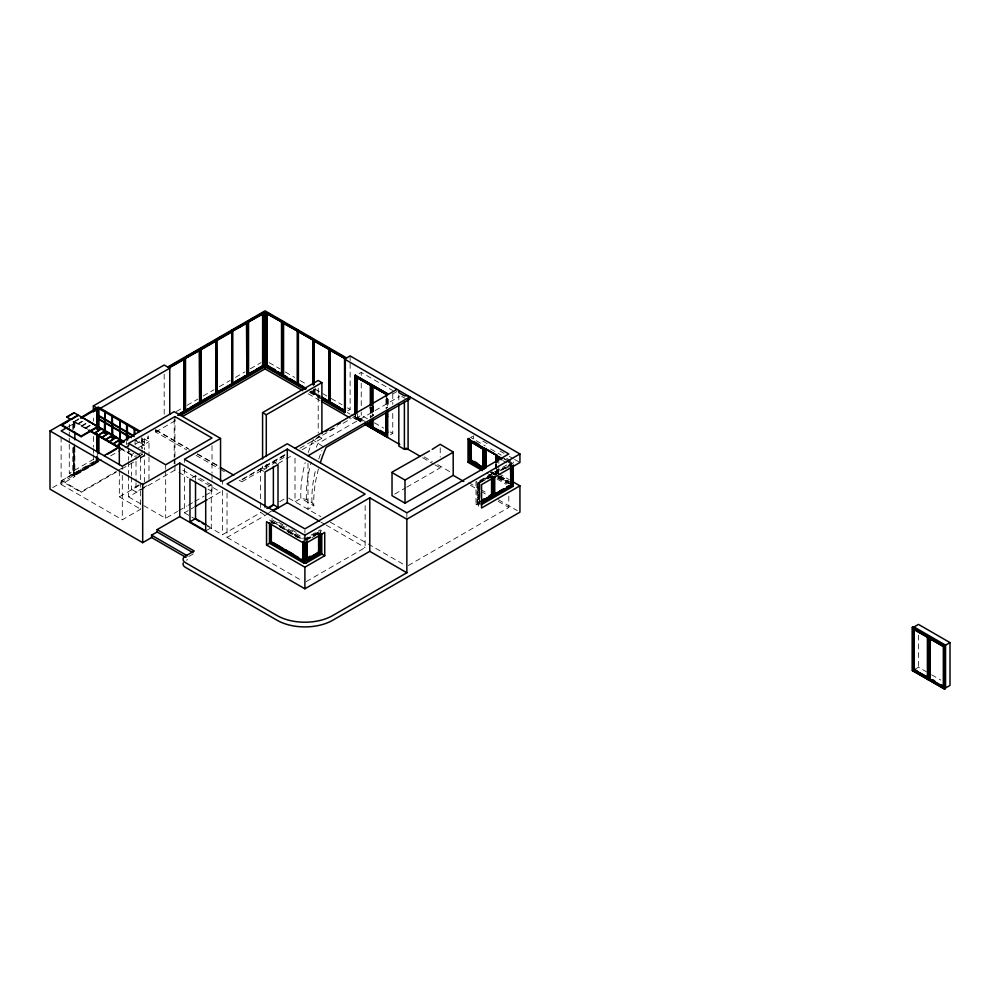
<?xml version="1.0" encoding="UTF-8"?>
<svg xmlns="http://www.w3.org/2000/svg" width="1000" height="1000" viewBox="0 0 1000 1000"><rect width="100%" height="100%" fill="white"/><g stroke="black" fill="none" stroke-linecap="round" stroke-linejoin="round"><path stroke-width="0.75" stroke-dasharray="5 3.75" d="M497.5 473L497.5 469.888M498.062 469.712L498.062 472.75L498.062 469.975M510.288 463.787L510.85 464.538L493.8 474.387M142.475 450.175L141.812 454.988L141.425 450.05M147.562 438.612C149.863 437.775 146.163 440.3 147.675 436.775M148.575 438.612L148.2 435.863M477.6 501.962L478.225 482.738L491.75 474.5L477.85 482.525L478.225 503.5L477.6 501.962L478.225 502M477.587 486.587L478.225 486.587M477.6 499.688L478.225 499.65M272.1 521.425L303.087 538.95M316.325 447.275L317.825 443.625L399.338 396.562M141.438 454.613L142.475 454.7M387.612 400.825L387.663 398.562M155.762 430.025L155.662 432.013L186.637 449.888M72.8 429.487L72.8 421.838L73.537 421.413L73.913 429.438M73.725 429.35L73.725 421.737L81.7 417.125M74.1 421.95L80.562 418.438M74.1 422.587L74.837 422.163L74.837 429.137M68.6 426.613L74.837 423.013L72.8 421.838M77.987 423.55L81.7 421.413M78.362 423.762L77.812 423.45M78.55 423.875L83.125 421.238M81.7 425.688L86.638 422.837M82.075 425.9L81.512 425.588M82.25 426.012L85.688 424.038M85.412 427.837L90.35 424.975M85.775 428.05L85.225 427.725M85.962 428.15L90.538 425.513M69.275 444.275L69.275 473.325L93.375 459.4L96.9 461.438L96.9 456.85M176.3 411.538L185.712 406.1M187.05 405.325L197.812 399.113M203.188 396.012L213.938 389.8M219.325 386.688L230.075 380.487M235.463 377.375L244.875 371.938M250.25 368.837L261 362.625M116.287 472.075L81.137 492.375L61.312 480.913L96.05 460.213M61.312 480.913L97.888 459.8M73.537 447.95L73.537 474.5L96.525 461.65L96.525 456.975M69.275 473.325L72.8 475.35L96.9 461.438M73.725 447.625L73.725 475.037L96.713 461.763L97.463 462.188L74.475 475.037L74.475 443.8M52.7 487.6L101.388 459.487M74.1 443.988L74.1 476.1L98.2 462.188L98.938 462.612M61.125 437.05L61.125 484.45L74.837 476.525L74.837 444.012M110.612 455.875L117.112 452.125M118.4 451.375L126 446.987M127.238 446.275L129.713 444.85M124.95 447.812L128.663 445.675M155.662 432.013L175.925 420.312M135.275 444.212L144.362 438.963L148.988 441.637L148.988 455.4M129.963 451.337L127.487 452.775L127.487 452.125M138.613 447.638L148.988 441.637M131.2 454.913L133.663 453.488M137.375 454.988L141.088 452.837M61.312 480.275L81.137 491.725L116.287 471.438M117.638 470.662L123.05 467.537M140.625 457.388L144.675 455.05M121.7 468.963L135.213 461.15M140.625 458.038L146.025 454.913M139.162 484.775L131.375 489.263L136.012 491.938L141.2 488.95M119.325 470.875L119.325 496.863L143.062 483.162M142.5 488.2L148.988 484.45M128.6 475.462L128.6 496.863L174.95 470.112L177.587 471.637M310.55 391.712L313.425 392.938M313.975 392.625L314.35 389.312M309.662 390.988L314.163 392.938L311.6 391.463M313.788 390.487L313.788 393.587L314.538 393.162L319.662 396.112M320.1 395.725L314.725 393.05L314.725 389.95M359.025 373.675L361.25 372.388L392.762 390.588M192.188 477.713L195.525 475.775L211.275 484.875L211.275 528.325M61.125 484.45L122.3 519.775L140.65 509.175L140.65 483.175M207.938 486.8L211.275 484.875M347.775 410.775L350.125 409.425L350.125 362.025M128.6 496.863L165.675 518.275L177.587 511.388M178.912 510.625L186.863 506.037M188.188 505.275L193.487 502.212M194.812 501.45L204.075 496.1M205.4 495.337L212.025 491.512L212.025 480.812M284.938 454.613L241.863 479.487L241.863 481.775L239.175 480.225M184.4 468.475L184.4 512.812L189.75 509.725M191.088 508.95L193.775 507.4M208.5 498.9L220.55 491.938L180.825 469.012M241.863 479.85L285 454.95M260.4 507.587L260.4 469.363L287.738 453.738M308.238 452.537A104.138 60.125 -60 0 1 313.1 439.938L319.862 436.037M329.325 430.562L337.45 425.875M392.912 393.862L396.962 391.512M241.863 481.775L287.775 455.275M299.925 448.25L337.738 426.425M343.137 423.3L351.238 418.625M370.125 408.9L369.812 406.775M355.138 413.812L355.138 418.525L360.938 421.662M355.688 418.625L361.25 415.2L367.812 419M278.212 463.525L284.825 459.7M286.15 458.938L292.775 455.112M302.05 449.762L321.9 438.3L321.9 435.213M205.712 530.9L211.275 527.688L207.338 525.413M390.538 434.688L392.762 433.4L392.762 411.987M207.338 526.062L222.4 534.75L260.4 512.812M279.7 501.675L284.75 498.75M193.113 554.012L188.663 556.587L188.663 558.938L186.438 560.225M268.925 512.6L271.525 511.1M227.037 493.088L227.037 537.425L268.925 513.237M271.712 521.263L271.15 521.587L275.2 523.925M272.075 521.487L301.212 538.513M472.6 436.325L470.625 437.463L485.275 445.925M304.988 539.513L319.163 531.75L305.363 539.725M305.738 539.95L321.763 530.688M305.912 540.037L317.875 533.138M306.288 540.25L318.05 533.663M311.837 537.712L315.587 535.55M316.837 534.825L320.588 532.663M394.7 494.137L405.412 487.962M406.75 487.188L440.225 467.863L440.225 463.237M479.338 483.375L479.625 503.913L477.113 505.425L476 504.787L476 481.45L477.113 482.1L511.037 462.512L511.037 467.65M306.238 581.613L365.138 547.6L365.138 503.25M509.738 464.113L510.662 463.575L506.287 461.05M513.263 462.075L513.263 462.938L478.587 482.95L478.587 506.287M493.237 474.062L510.662 464.012M479.338 501.575L478.775 483.062L489.487 476.875M492.863 475.562L479.15 483.275L479.7 502.212M494.162 474.6L511.587 464.538M487.738 478.95L491.75 476.637M505.4 468.762L509.4 466.45M477.85 503.288L480.375 501.825M476 504.787L479.938 502.512M408.188 565.55L508.812 507.463L508.812 493.562M915.15 669.137L918.487 667.212L926.363 671.762M144.412 441.9L141.575 440.262M144.362 445.1L134.9 439.625M307.987 463.375L307.987 509.25L313.837 505.863L311.988 502.612L306.425 499.4L300.863 498.375L295.012 501.75L295.012 455.887M499.95 476.225L506.625 480.05M931.612 674.788L940.812 680.1M482.863 441.1L488.15 444.162M500.075 451.037L504.038 453.338M509.338 456.388L513.312 458.688M514.637 459.45L519.938 462.512M401.788 396.438L405.125 398.363M490.613 449L501.262 455.163M506.6 458.237L510.6 460.538M507.163 459.837L512.15 462.725L511.4 463.15L507.4 460.838M504.275 458.612L508.325 460.95M503.4 458.525L506.062 460.075M502.775 460.525L506.75 462.825M494.775 471.312L497.425 472.85M498.75 473.612L509.338 479.725M499.963 476.025L509.35 481.438M491.763 471.712L495.112 473.65M499.6 476.238L509.075 481.712M492.575 472.612L495.238 474.15M499.363 476.538L508.938 482.062M491.238 472.062L494.55 473.975M497.875 475.887L508.45 481.987M490.875 472.275L494.738 474.5M497.5 476.1L509.363 482.95M490.613 472.337L496.2 475.562M499.938 477.725L509.263 483.1M491.838 473.475L494.7 474.913M498.45 477.287L510.288 484.125M497.825 477.362L509.05 483.837M497.525 478.038L506.975 483.5M486.45 472.925L491.712 475.962M496.975 479L506.175 484.325M374.375 422.788L383.575 428.088M390.138 431.887L392.762 433.4M478.775 483.062L479.7 483.587L479.663 503.963M480.012 483.775L480.012 502.013M269.088 362.638L279.9 368.875M285.3 372L294.75 377.45M300.15 380.575L306.913 384.475M315.012 389.15L329.862 397.725M331.213 398.512L342.025 404.75M347.425 407.863L350.125 409.425M357.762 417.212L365.2 421.5M311.85 390.962L314.35 392.413M365.25 421.587L357.537 417.35L357.537 414.25M357.35 417.45L364.888 421.8M311.475 391.175L319.862 396.012M356.987 417.663L364.15 421.8M356.8 417.775L363.212 421.475M310.887 391.488L320.425 396.987M347.3 412.5L350 414.062M351.35 414.837L362.137 421.075M424.175 456.887L432.275 461.562M437.663 464.675L451.15 472.463M468.688 482.587L479.475 488.812M480.825 489.588L487.562 493.488M498.35 499.712L517.238 510.613M320.425 397.2L313.975 393.475L313.975 389.525M356.425 417.987L362.55 421.525M313.788 393.587L320.05 397.2M310.262 391.975L319.7 397.425M355.688 418.413L360.938 421.45M355.138 418.525L361.7 422.312M309.525 392.4L320.3 398.625M352.587 417.262L360.675 421.938M422.688 457.738L433.475 463.975M434.825 464.75L440.225 467.863M470.412 485.288L479.675 490.637M481 491.413L487.625 495.225M498.212 501.35L508.812 507.463M308.137 393.75L320.262 400.737M318.2 436.163L321.9 438.3M323.387 446.838L313.1 439.938M276.85 463.875L273.375 461.863L273.375 464.925M265.062 469.688L262.587 468.263L262.587 465.175M260.4 469.363L263.875 471.362M288.625 498.075L320.875 516.688M330.275 522.112L405.513 565.55M320.838 522.025L324.875 524.35M326.213 525.125L365.138 547.6M155.825 429.812L188.088 448.438M197.5 453.862L219.013 466.287M155.662 430.075L189.338 449.525M197.413 454.188L218.975 466.625M196.075 455.337L218.975 468.55M220.312 469.338L224.363 471.662M141.575 440.875L144.15 442.362M278.65 522.275L286.525 526.825M291.775 529.85L297.025 532.875M260.4 512.175L265.038 515.487M134.9 440.225L144.15 445.575M269.488 519.987L301.4 538.413M280.587 527.038L303.5 540.262M271.337 521.912L274 523.45M279.337 526.525L297.987 537.3M270.6 521.912L273.363 523.513M288.125 532.025L297.562 537.487M178.912 472.4L188.188 477.75M208.05 489.225L212.025 491.512M88.05 429.363L74.1 421.3L74.1 428.7M119.325 447.425L134.9 456.413M74.837 422.163L74.475 428.188M73.725 421.737L87.888 429.913M120.612 448.8L133.575 456.287M184.4 512.812L190.575 516.375M191.812 517.087L195.525 519.237M227.037 537.425L302.213 580.825M119.325 496.863L140.65 509.175M73.537 474.5L73.913 448.162M73.725 475.037L97.275 461.863M74.1 476.1L74.837 476.525M918.487 635.1L918.487 667.212M510.662 463.575L510.662 467.863M510.288 463.363L510.288 465.288M498.8 458.288L498.8 464.487M498.8 466.037L498.8 470.7M498.612 469.4L498.612 472.425M498.425 469.363L498.438 475.562M497.875 469.675L497.875 472.788M497.312 470.475L497.312 473.438M497.125 470.725L497.125 473.625M496.95 470.613L496.95 473.512M496.763 466.35L496.763 473.762M496.575 470.562L496.575 474.925M496.2 463.7L496.2 474.087M496.012 463.625L496.012 473.787M495.788 463.837L495.838 475.775M477.113 482.1L477.113 505.425M473.587 435.75L473.587 438.862M440.225 447.825L440.225 457.075M406.85 512.812L406.85 517.4M398.825 395.037L398.825 400.238M392.762 393.65L392.762 404.35M388.312 399.275L388.312 406.912M387.575 400.65L387.575 408.263M387.388 398.212L387.388 407.25M387.2 398.387L387.2 407.562M386.825 398.65L386.825 407.938M386.463 398.75L386.463 407.788M386.275 398.975L386.275 408.263M386.087 398.963L386.05 408.462M373.525 406.087L373.525 415.425M373.3 406.325L373.3 415.613M373.113 406.962L373.113 414.5M373.025 405.613L372.925 414.85M372.837 405.513L372.837 414.688M372.562 405.775L372.463 416.012M372.275 408.25L372.275 415.9M372.188 406.775L372.188 416.538M371.625 407.188L371.625 416.225M371.262 407.4L371.262 416.438M371.075 408.137L371.075 417.413M370.887 407.537L370.8 416.887M370.7 407.725L370.7 416.763M370.513 406.9L370.513 417.738M370.225 407.088L370.288 418.038M361.25 372.388L361.25 375.45M361.25 383.1L361.25 410.613M361.25 412.15L361.25 415.2M355.312 413.7L355.312 418.413M350.125 355.913L350.125 360.5M320.275 532.938L320.275 529.825L304.9 538.713L270.975 519.125L272.087 518.488L272.087 523.15M318.8 531.538L318.8 533.062M318.2 388.237L318.2 433.062M315.087 388.188L315.087 392.837M314.538 390.037L314.538 393.162M314.163 389.825L314.163 393.587M313.612 390.138L313.612 393.263M313.425 389.85L313.425 393.162M313.05 390.062L313.05 393.15M304.9 530.288L304.9 533.15M266.288 464.225L266.288 468.862M222.4 481.238L222.4 484.3M222.4 490.412L222.4 534.75M212.025 445.65L212.025 473.162M212.025 474.7L212.025 479.288M195.525 475.775L195.525 480.363M184.4 459.3L184.4 462.35M174.95 416.6L174.95 457.875M174.95 459.4L174.95 463.988M174.95 465.525L174.95 470.112M174.2 419.312L174.2 457.537M174.2 459.075L174.2 463.663M165.675 464.762L165.675 469.338M165.675 470.875L165.675 518.275M164.188 374.188L164.188 415.462M148.988 456.925L148.988 481.388M144.362 438.963L144.362 449.663M144.362 451.2L144.362 481.775M142.475 438.113L142.475 448.663M141.425 437.638L141.425 448.5M140.65 457.188L140.65 481.65M136.012 455.25L136.012 459.837M136.012 461.362L136.012 481.238M136.012 482.762L136.012 491.938M135.062 441.375L135.062 444.387M131.375 454.1L131.375 457.163M131.375 463.275L131.375 475.5M131.375 477.038L131.375 489.913M128.6 443.35L128.6 446.413M128.6 447.938L128.6 460.175M128.6 461.7L128.6 473.925M127.487 443.562L127.487 444.212M126.587 441.488L126.587 444.588M123.775 449.988L123.775 450.625M122.3 466.25L122.3 469.312M122.3 475.425L122.3 519.775M98.2 457.6L98.2 462.188M97.275 454.062L97.275 458.75M97.088 457.287L97.088 461.975M96.713 456.863L96.713 461.763M96.163 456.75L96.163 461.438M93.375 418.125L93.375 421.188M93.375 436.475L93.375 447.175M93.375 448.7L93.375 453.288M93.375 454.825L93.375 459.4M81.137 491.725L81.137 492.375M73.537 421.413L73.537 429.212M72.8 447.837L72.8 475.35M69.275 424.387L69.275 430.513M69.275 432.038L69.275 436.625M69.275 438.15L69.275 442.738M318.5 468.837A104.138 60.125 -60 0 0 313.837 505.863L300.863 498.375A104.138 60.125 -60 0 1 305.188 462.6M306.425 499.4A101.575 58.65 -60 0 1 311.3 462.025M311.988 502.6A101.575 58.65 -60 0 1 315.562 470.125M318.75 459.087A101.575 58.65 -60 0 1 321.875 450.487"/><path stroke-width="1.5" d="M497.5 460.588L497.5 457.475L501.463 459.762M498.062 460.613L497.55 457.512M318.612 535.5L318.612 552.2L307.213 559.425L307.213 540.788M320.65 553.375L306.85 561.35L306.475 560.712L319.913 552.95L320.65 553.375L320.65 534.1M512.15 466.35L512.15 485.625L494.725 495.688L494.725 476.413M927.575 677.6L913.662 669.987L913.662 629.325L927.575 637.35L927.575 678.012M104.35 433.288L104.875 411.15L105.4 433.288L104.35 433.288L105.4 433.288M111.762 437.575L112.287 415.45L112.812 437.575L111.762 437.575L112.812 437.575M95.237 409.3L94.6 408.925L95.2 409.338M483.188 459.125L483.175 460.25L483.475 459.338M387.663 414.513L387.688 416.562M387.612 430.363L387.688 432.475M513.263 465.188L513.263 486.275L513.263 485.412M66.875 417.125L74.287 412.85M186.012 557.413L151.588 537.537L142.688 542.675L50 489.162L50 430.938L69.275 419.8M93.375 405.887L164.188 365.012L169.75 368.212L98.938 409.1L93.375 405.887L93.375 412.013M61.312 424.625L81.137 436.075L97.825 426.438L97.825 427.088L81.137 436.712L61.312 425.262L77.987 414.988L77.987 415.625L71.137 419.588L66.688 417.025L74.1 412.738L124.412 441.788M61.312 425.262L68.675 421.012M167.712 367.038L265.038 310.85L346.6 357.938M80.562 417.788L96.163 408.35M185.463 357.225L197.975 350M215.725 339.75L231.112 331.3M231.488 330.65L246.875 322.2L246.875 374.85L246.5 321.987M184.587 358.587L168.637 367.15L184.587 358.587L184.587 411.675L178.175 415.375M184.4 358.05L200.338 349.487L200.525 402.688L185.512 411.35L200.15 402.463L200.525 350.025L185.138 358.475M200.15 348.95L216.1 340.387L216.1 393.475L200.712 402.362L200.712 349.275L216.1 340.387M247.613 322.2L231.675 330.763L247.613 322.2L247.613 375.288L232.225 384.162L232.225 331.075M247.425 321.662L263.375 313.1L263.375 366.188L247.425 374.75M81.125 418.1L97.275 408.787L97.275 425.962M168.825 367.25L176.337 362.925M178.837 361.475L183.837 358.587L183.837 411.25L178.837 414.137M185.837 357.438L188.337 355.988M190.837 354.55L197.1 350.938M201.588 348.338L204.1 346.887M206.6 345.45L209.1 344M211.6 342.562L214.1 341.112M218.6 338.512L221.1 337.075M227.362 333.462L229.862 332.013M239.363 326.538L241.863 325.087M251.363 319.6L262.625 313.1L262.625 365.763L256.375 369.375M200.338 349.487L184.95 358.375L184.213 357.938M216.475 340.175L231.85 331.3L231.85 384.375L216.475 393.263L215.912 339.85L231.85 331.3M263.375 313.1L247.987 321.987L247.237 321.55L262.625 313.1M97.088 426.062L97.088 408.888L98.2 408.675L98.2 427.025M169.013 367.788L264.3 312.775L265.775 312.775L345.312 358.688L345.312 412.212L344.562 412.638L321.65 399.4M169.387 367.575L184.775 359.125L184.775 411.775L178.512 415.387M201.262 349.6L216.287 340.925L216.287 393.587L201.262 402.25L200.9 349.387L201.262 402.25M217.025 340.5L232.037 331.825L232.037 384.487L217.025 393.15L216.65 340.288L217.025 393.15M232.413 331.188L247.8 322.738L247.8 375.387L232.413 383.85L247.425 375.175M248.175 322.088L263.55 313.637L263.55 366.287L248.538 374.963L263.188 366.075L263.55 313.637M67.362 427.337L61.125 430.938L122.3 466.25L140.65 455.662L119.325 443.35L119.325 464.762M266.712 313.1L282.838 321.55L282.087 321.987L266.712 313.1L266.712 366.188L282.65 374.75M266.887 366.075L281.913 374.75L266.525 366.287L266.887 313.425L266.887 366.287M267.812 312.887L273.7 316.712M266.525 313.637L281.913 322.088L281.913 374.963M297.663 384.062L282.462 375.288L282.462 322.2L298.587 330.65M282.275 322.738L297.663 331.188L297.663 383.85L282.275 375.387L282.65 322.512L282.65 375.387M283.575 321.987L283.575 374.637M96.9 434.462L96.35 434.15M100.612 436.613L100.05 436.287M104.312 438.75L103.763 438.425M112.662 435L105.237 439.925L112.662 435.65M282.462 322.2L298.4 330.763M108.025 440.887L107.463 440.575M305.912 388.825L298.225 384.375L298.225 331.3L314.35 339.75M111.725 443.025L111.175 442.713M120.075 439.288L112.662 444.212L120.075 439.925M115.438 445.175L114.887 444.85M119.325 443.35L174.2 411.675L220.55 438.425L220.55 481.238M123.775 441.425L116.363 446.35L120.075 444.212M104.075 455.588L118.775 447.1M107.275 454.387L116.65 448.963M185.837 410.087L188.337 408.65M190.837 407.2L199.6 402.15L199.225 349.275M201.588 401L212.85 394.5M216.1 392.625L219.85 390.45M235.613 381.362L240.613 378.462M243.113 377.025L245.625 375.575M250.113 372.987L252.613 371.538M178.9 414.312L184.025 411.35L184.775 411.775M185.675 410.4L199.788 402.25L200.525 402.688M201.438 401.3L215.538 393.162M215.912 392.938L231.3 384.062L232.037 384.487M232.95 383.1L245.775 375.7M249.988 373.263L262.812 365.863L263.55 366.287M178.137 415.175L184.4 411.562L184.775 359.125M200.9 402.038L216.287 393.587M216.65 392.938L231.675 384.275L232.037 331.825M184.95 411.463L200.338 402.575M179.75 415.1L264.3 366.287L265.775 366.287L304.875 388.862M180.487 415.538L265.038 366.725L304.125 389.288M266.525 366.287L267.262 365.863L274.95 370.3M267.812 365.538L274.95 370.087M298.4 384.487L298.4 331.613L313.425 340.288L313.425 385.2M298.225 331.3L314.163 339.85M313.975 340.387L330.1 348.85L329.363 349.275L313.975 340.387L313.975 384.113M182.675 416.413L265.038 368.862L302.75 390.637M313.788 382.738L314.163 340.712L314.163 384.075M282.275 375.387L283.025 374.963L283.025 321.875M313.788 340.925L329.175 349.387L329.175 402.25M329.55 402.688L344.938 411.138L329.55 402.688L329.925 349.812L329.925 402.688M297.85 331.075L298.038 384.487L298.775 384.062L303.9 387.025M329.55 350.025L344.938 358.475M345.675 358.05L329.738 349.487L345.125 358.375L345.863 357.938M262.587 458.988L262.587 412.612L318.2 380.5L321.9 382.65L321.9 433.663M220.55 438.425L184.4 459.3L222.4 481.238L287.288 443.775L406.85 512.812L508.812 453.95L344.562 359.125L350.125 355.913L519.938 453.95L519.938 462.512L481.562 484.663L481.562 508L519.938 485.838L519.938 512.175L332.7 620.262A39.325 22.7 0 0 1 277.087 620.262L185.325 567.288A7.862 4.537 0 0 1 183.287 562.9M50 430.938L142.688 484.45L179.762 463.05L304.9 535.288L369.775 497.825L406.85 519.237L519.938 453.95M262.587 412.612L266.288 414.75L321.9 382.65M355.138 375.288L387.575 393.8L355.138 375.288L355.138 413.812M356.8 413.25L357.35 376.775M356.812 377.525L370.513 385.238L356.425 377.312L356.425 413.462M321.3 397.925L329.175 402.038L321.675 397.7M370.8 384.438L370.887 406M372.738 386.525L386.275 394.338L372.738 386.525L372.738 405.087M287.288 449.125L227.037 483.913L304.9 528.862L365.138 494.087L287.288 449.125L287.288 502.65L319.5 521.25M295.012 448.237L396.962 389.375M195.113 506.625L207.162 499.675M325.438 431.6L328.137 430.037M337.575 424.588L340.275 423.038M192.9 552.612L157.15 531.975L157.15 529.612L179.762 516.562L304.9 588.8L369.775 551.337L406.85 572.75L406.85 519.237M151.588 537.537L151.588 535.175L157.15 531.975M307.987 455.737L409.95 396.863L409.95 399.012L326.075 447.425A104.138 60.125 -60 0 0 320.375 462.55M370.8 427.675L370.887 421.438M372.188 421.062L372.188 427.088L386.275 434.575L386.275 412.912M386.275 434.575L372.188 427.088M365.637 424.588L387.388 437.15L387.575 432.325M266.887 508.425L273.375 504.675L278.012 507.35L272.825 510.35M269.488 507.562L272.087 506.075M272.825 510.988L287.288 502.65M266.525 545.025L269.488 543.312L304.062 563.275L305.738 563.275L321.763 554.025L324.725 555.725L324.725 532.4L304.9 543.85L266.525 521.7L266.525 545.025L304.9 567.188L324.725 555.725M270.6 523.387L270.6 542.675L271.712 542.025L279.8 546.7M429.513 450.925L392.025 472.137M432.188 449.375L440.175 444.3L453.387 452.125L405 480.062L392.025 472.575L392.025 495.688L405 503.175L453.2 475.35L463.787 481.463M482.5 470.65L468.025 462.3L468.025 438.963L469.137 438.325L469.137 461.65L482.65 469.45M469.875 440.462L484.15 448.275L483.787 469.25L469.875 461.225L470.25 440.25L469.625 441.788L470.25 441.75M471.362 442.175L482.863 449.025M470.25 444.1L469.625 444.062L470.25 457.163M482.887 449L471.175 441.85L471.175 460.475L483.225 467.438L483.225 448.812M485.637 468L486.188 448.387M496.012 462.175L496.012 454.913L485.312 448.963L485.262 468.2M470.25 459.513L469.875 461.225M468.025 462.3L469.137 461.65M470.812 442.062L470.812 460.688L471.737 460.15M308.062 557.438L310.212 556.188M306.837 559.212L318.8 552.3L318.8 535.225M307.213 559.425L319.163 552.525L319.163 533.875M496.012 454.913L495.838 462.438M496.763 454.487L496.2 462.212M496.575 461.8L496.95 455.662L496.95 461.9M481.8 500.15L484.275 498.725M489 496L491.012 494.837M481.188 501.15L492.125 495.475L492.125 476.85M481.025 501.45L491.75 495.262L491.75 478.188M481.4 501.662L492.125 495.475M494.575 494.062L497.262 492.512M499.938 490.962L502.612 489.412M506.637 487.1L509.325 485.55M495.112 493.963L504.325 488.638M506.938 487.137L509.55 485.625M494.95 494.275L504.325 488.862M507.013 487.312L509.688 485.763M481.8 502.3L492.863 495.9L493.612 496.325L493.612 477.05M494.35 495.05L511.4 485.2M494.162 495.363L511.587 485.3L511.587 466.025M481.037 503.587L493.612 496.325M481.262 504.738L513.263 486.275M406.85 572.75L332.7 615.562A39.325 22.7 0 0 1 277.087 615.562L185.325 562.575A7.862 4.537 0 0 1 185.325 556.163L194.225 551.025L157.15 529.612M912.362 627.288L944.812 645.8L944.625 689.15L912.362 670.525L912.362 627.288L944.812 645.8M912.925 627.612L918.487 624.4L950 642.588L950 685.4L944.438 688.612M928.037 636.438L928.037 679.675M928.5 636.6L928.725 680.113M927.575 637.337L927.575 677.588M915.3 629.837L928.5 636.812M943.7 686.9L929.8 678.875L930.35 637.888M943.337 646.438L929.425 638.413L929.425 679.087L943.325 687.113L943.325 646.45L929.425 638.413M944.438 645.8L950 642.588M912.362 670.525L944.812 689.038M913.662 669.987L927.75 677.487M914.038 629.1L914.038 669.775L928.5 677.487M929.425 679.087L943.325 687.113M119.963 442.113L119.175 441.85L119.963 442.113L119.963 420.275L119.7 442.15M408.088 395.8L404.387 395.8L398.825 392.587L398.825 390.45M398.825 404.812L398.825 446.1L404.387 449.312L408.088 449.312L408.088 398.85M371.463 384.862L371.625 404.888M371.463 428.1L371.625 420.325M510.538 467.775L510.85 484.875L510.85 466M914.038 626.962L945.55 645.163L945.55 687.975M929.8 638.2L943.7 646.225M927.75 637.238L914.225 629.425L914.225 669.675M932.575 679.625L934.613 680.8M914.587 669.45L917.1 670.9M940.638 684.488L943.05 685.888M288.212 325.087L290.712 326.538M308.975 337.075L311.475 338.512M315.975 341.112L318.475 342.562M320.975 344L323.475 345.45M332.975 350.938L339.237 354.55M341.737 355.988L344.237 357.438M473.825 441.45L478.75 444.3M485.637 448.7L494.888 454.038M468.025 438.963L502.238 458.713M470.438 440.562L484.15 448.488M496.575 455.875L501.562 458.75M356.8 377.1L370.7 385.125M511.987 481.25L519.938 485.838M474.25 461.4L477.762 463.425M471.362 460.363L482.863 467.65L470.812 460.688M470.25 461.012L470.438 440.35M471.362 461.438L482.912 468.312M512.15 485.625L511.037 484.988L511.037 467.188M272.825 368.438L275.325 369.875M380.075 430.35L384.125 432.7M367.438 423.275L369.988 424.738M277.462 371.538L279.962 372.987M284.462 375.575L286.962 377.025M289.462 378.462L294.462 381.362M322.225 397.388L327.238 400.275M330.475 402.15L339.237 407.2M341.737 408.65L344.237 410.087M277.525 371.788L280.087 373.263M284.3 375.7L286.863 377.188M289.425 378.663L297.125 383.1M322.225 397.6L327.35 400.562M330.288 402.25L344.4 410.4M367.975 424.012L370.337 426.012L366.4 423.738M368.088 424.288L370.7 425.8M282.65 375.175L297.663 383.85M298.4 384.275L305.912 388.612M321.675 397.925L329.363 402.362L329.363 349.275M329.738 402.575L345.125 411.463L345.125 358.375M298.038 384.487L305.538 388.825M321.05 398.2L345.312 412.212M364.875 423.725L387.2 436.613M364.875 423.938L387.575 437.038M364.725 424.275L399.775 444.513M406.05 448.137L420 456.188M321.613 401.525L349.888 417.85M215.362 340.387L199.975 348.85L200.712 349.275M216.287 340.925L215.912 393.375M247.8 375.387L247.062 374.963L247.062 321.875M183.837 358.587L168.463 367.038L169.2 367.475M220.312 467.4L233.787 475.188M98.088 406.938L140.287 431.3M97.825 408L119.325 420.412M120.075 420.838L138.912 431.712M97.825 415.012L119.325 427.425M120.075 427.85L132.825 435.213M97.825 415.613L119.325 428.025M120.075 428.45L134.162 436.587M97.825 418.212L119.325 430.637M120.075 431.062L131.488 437.65M97.825 418.825L119.325 431.238M120.075 431.662L127.487 435.95M318.238 551.987L319.163 552.525M111.075 434.738L81.7 417.125M112.938 435.812L123.263 441.763M89.375 430.125L120.075 447.85M88.925 430.513L120.075 448.488M273.225 542.688L282.55 548.075M285.225 549.612L293.212 554.225M282.5 548.25L286.537 550.588M289.237 552.15L298.663 557.587M301.363 559.15L304.062 560.712M303.5 561.025L271.15 542.35L271.15 524.55M270.6 542.675L302.95 561.35L302.95 542.062M206.025 524.663L195.525 518.587L189.963 521.8L205.712 530.9M196.838 519.987L199.462 521.512M202.087 523.025L204.713 524.538M151.588 535.175L187.338 555.825M302.95 561.35L303.312 541.825M944.625 645.913L944.625 689.15M944.438 645.588L944.438 688.825M929.975 638.525L929.975 678.763M927.938 637.137L927.938 677.8M912.925 627.388L912.925 670.638M912.55 627.175L912.55 670.413M513.125 465.275L513.125 486.188M497.875 457.262L497.875 460.363M497.125 456.2L497.125 462M492.863 477.025L492.863 495.9M491.575 478.475L491.575 495.15M485.825 449.025L485.825 467.912M483.787 448.488L483.787 469.25M483.038 448.913L482.863 467.65M470.062 441.637L470.062 443.988M470.062 457.05L470.062 459.4M453.2 452.238L453.2 475.35M405 479.637L405 503.175M404.387 401.912L404.387 449.312M387.575 409.775L387.575 414.35M387.575 416.488L387.575 430.188M387.388 411.413L387.388 437.15M387.2 412.15L387.2 436.825M386.463 397.238L386.463 394.225L372.562 386.2L372.562 404.275M386.463 412.3L386.463 434.9L372.562 426.875L372.562 419.338M386.087 412.512L386.087 435.112M372.738 419.025L372.738 426.763M372.188 386.413L372.188 404.487M370.337 385.337L370.337 404.925M370.337 421.5L370.337 426.012M369.775 497.825L369.775 551.337M355.688 375.387L355.688 413.825M355.312 375.175L355.225 413.65M344.562 358.688L344.562 412.638M328.812 349.6L328.812 402.25M321.763 533.8L321.763 554.025M319.913 534.062L319.913 552.95M313.612 340.175L313.612 383.9M313.05 340.5L313.05 383.862M306.85 542.075L306.85 561.35M305.738 543.062L305.738 563.275M305.5 542.925L305.5 563.138M304.9 535.288L304.9 543.85M304.9 567.188L304.9 588.8M304.288 542.925L304.288 563.138M304.062 543.05L304.062 563.275M297.3 331.4L297.3 384.062M282.087 321.987L282.087 375.062M281.537 322.3L281.537 374.963M278.012 508L278.012 464.538L265.038 472.038L265.038 507.2M273.375 466.45L273.375 505.325M271.337 524.812L271.337 542.25M269.488 523.088L269.488 543.312M266.288 414.75L266.288 456.488M265.775 312.775L265.775 366.287M265.038 366.725L265.038 368.862M264.3 312.775L264.3 366.287M262.812 312.775L262.812 365.863M248.538 322.3L248.538 374.963M232.787 331.4L232.787 384.062M205.712 531.538L205.712 488.088L189.963 478.988L189.963 522.45M199.788 349.162L199.788 402.25M195.525 481.9L195.525 519.237M185.512 358.688L185.512 411.35M184.025 358.263L184.025 411.35M179.762 463.05L179.762 516.562M169.75 367.788L169.75 414.25M142.688 484.45L142.688 542.675M135.062 433.837L134.4 428.288L134.012 434.913M127.638 440.1L127.25 424.012L126.587 424.312L126.587 439.938M122.487 440.675L122.487 441.312M115.062 436.4L115.062 437.038M107.65 432.113L107.65 432.75M103.95 429.975L103.95 430.613M100.237 427.837L100.237 428.475M98.938 409.1L98.938 427.088M98.938 435.65L98.938 453.625M98.2 434.663L98.2 453.013M97.463 409.1L97.463 426.275M97.463 434.087L97.463 452.825M97.275 433.762L97.275 450.938M97.088 433.875L97.088 451.05M96.525 425.688L96.525 426.337M92.825 423.55L92.825 424.188M89.113 421.413L89.113 422.05M81.137 436.075L81.137 436.712M74.837 432.188L74.837 439.837M94.225 410.588L95.25 410.675L94.225 410.588M96.95 428.925L97.975 429.012L96.95 428.925M101.538 428.587L94.125 433.5L101.538 428.587M105.237 430.725L97.825 435.65L105.237 430.725M108.95 432.863L101.538 437.788L108.95 432.863M116.363 437.137L108.95 442.062L116.363 437.137M174.95 416.6L128.6 443.35L165.675 464.762L212.025 438L174.95 416.6"/></g></svg>
